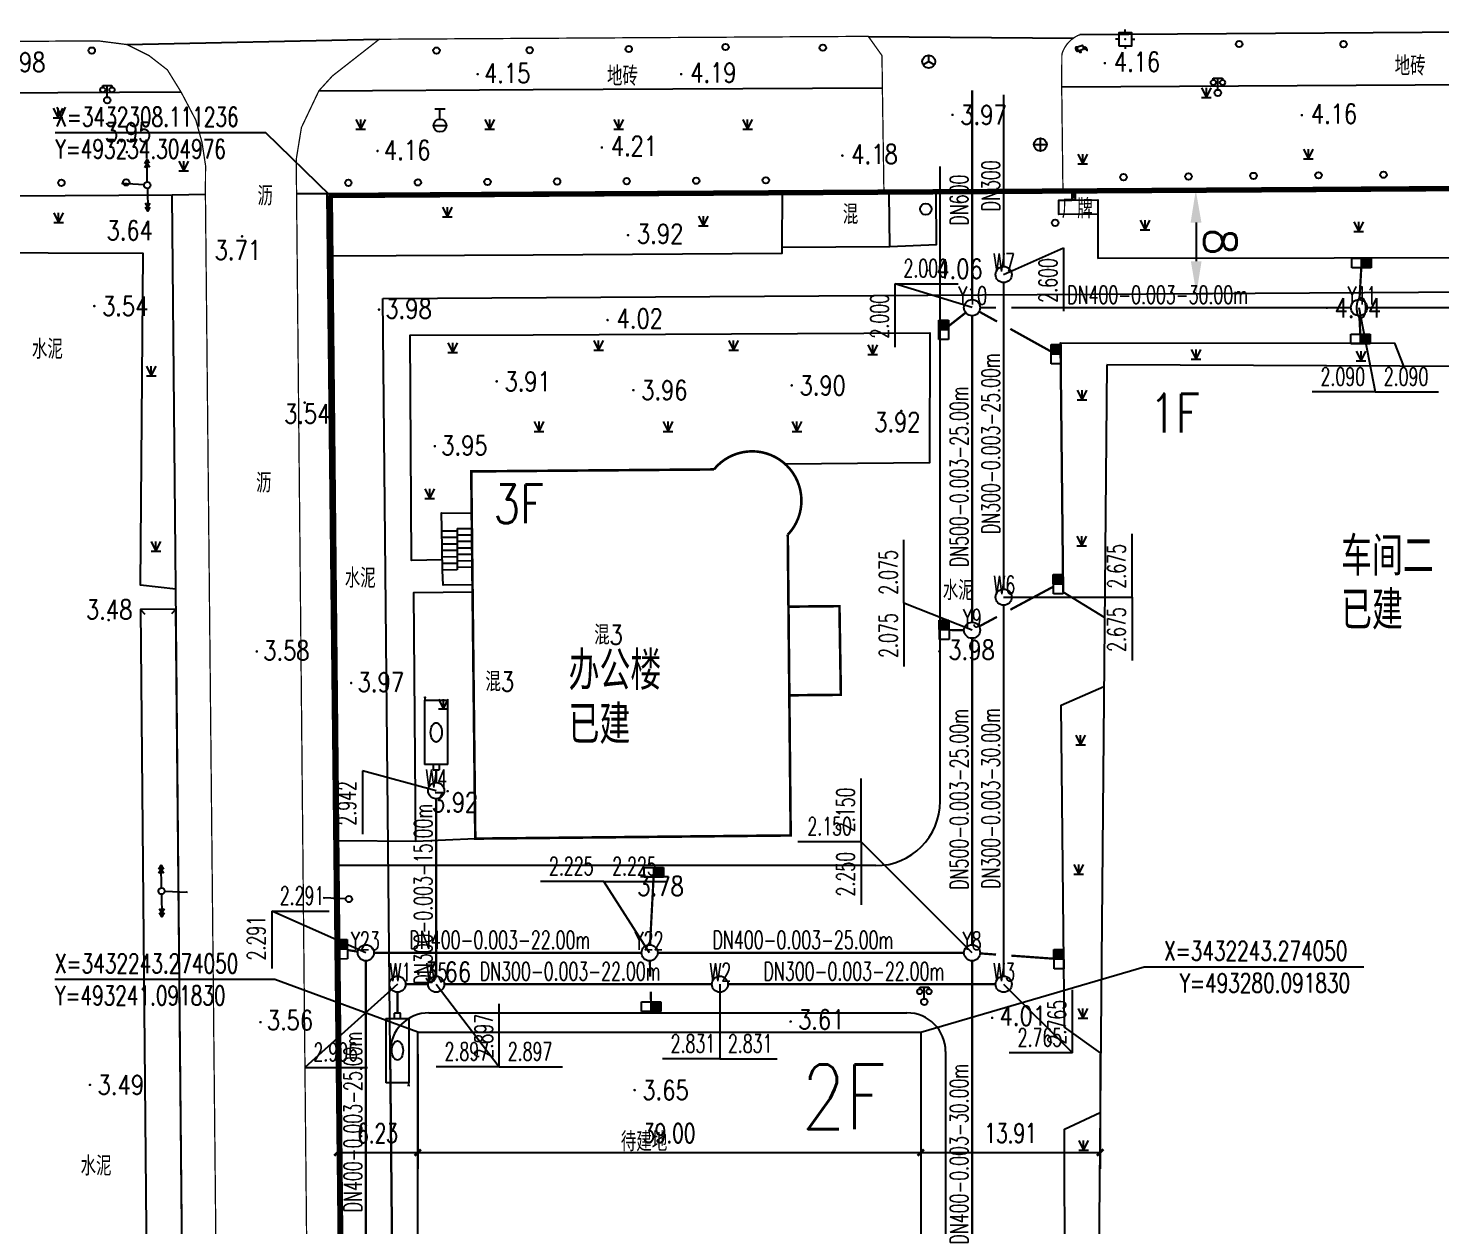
# Model space of a CAD drawing. Header units: millimetres. Extents: x 493081 to 494254, y 3431492 to 3432651.
# Drawn here: x 493210.9 to 493320.4, y 3431773.2 to 3431866 of the extents above; entities that cross this region are included whole.
import ezdxf
from ezdxf.enums import TextEntityAlignment as Align

# ---------------------------------------------------------------- set-up
doc = ezdxf.new("R2010")
doc.units = ezdxf.units.MM
doc.header["$LTSCALE"] = 300
doc.linetypes.add('ACAD_ISO04W100', pattern=[30, 24, -3, 0, -3])
doc.linetypes.add('DASH', pattern=[0.35, 0.25, -0.1])
for name, color, linetype in [('DIM_COOR', 3, 'Continuous'), ('DIM_污水', 3, 'Continuous'), ('DIM_雨水', 3, 'Continuous'), ('DLSS', 4, 'Continuous'), ('PIPE-污水', 2, 'DASH'), ('PIPE-雨水', 4, 'TG_Y'), ('PUB_DIM', 3, 'Continuous'), ('PUB_TEXT', 7, 'Continuous'), ('TWT_TEXT', 7, 'Continuous'), ('TWT_室外', 8, 'Continuous'), ('TWT_雨水口', 4, 'Continuous'), ('WELL_TEXT', 7, 'Continuous'), ('WELL_污水', 2, 'Continuous'), ('WELL_雨水', 4, 'Continuous'), ('地形', 8, 'Continuous'), ('建筑线', 4, 'Continuous'), ('道路', 42, 'Continuous')]:
    doc.layers.add(name, color=color, linetype=linetype)
doc.styles.add('_TCH_DIM', font='SIMPLEX', dxfattribs={"bigfont": 'GBCBIG'})
doc.styles.add('_TWT_DIM', font='SIMPLEX', dxfattribs={"width": 0.8, "height": 2.8, "bigfont": 'HZTXT'})
doc.styles.add('_TWT_PIPEDN', font='SIMPLEX', dxfattribs={"width": 0.8, "height": 2.8, "bigfont": 'HZTXT'})
doc.styles.add('_TWT_WELL', font='SIMPLEX', dxfattribs={"width": 0.8, "height": 2.8, "bigfont": 'HZTXT'})
doc.styles.add('DIM_FONT', font='SIMPLEX', dxfattribs={"width": 0.7, "bigfont": 'GBCBIG'})
doc.styles.add('HZ', font='rs.shx', dxfattribs={"width": 0.8, "bigfont": 'hztxt.shx'})
doc.styles.get("Standard").update_dxf_attribs({"font": 'txt', "bigfont": 'gbcbig.shx'})
doc.styles.add('TG_LINETYPE', font='SIMPLEX', dxfattribs={"width": 0.8, "height": 2.8, "bigfont": 'HZTXT'})
doc.linetypes.add('TG_Y', pattern='A,2,-0.3,["Y",TG_LINETYPE,S=0.1,R=0,X=-0.23,Y=-0.15],0', length=2.3)
doc.dimstyles.new('DIMN1', dxfattribs={"dimscale": 0.005, "dimtxt": 300, "dimasz": 100, "dimexe": 250, "dimexo": 300, "dimgap": 150, "dimtad": 1, "dimzin": 0, "dimdsep": 46, "dimtxsty": 'DIM_FONT', "dimblk": 'ARCHTICK', "dimcen": 0.09, "dimclrt": 7, "dimazin": 2, "dimtfac": 1, "dimtix": 1, "dimtmove": 2, "dimatfit": 3, "dimldrblk": 'ARCHTICK', "dimfxl": 0, "dimtolj": 1, "dimtzin": 0, "dimarcsym": 0})
doc.dimstyles.new('ISO-25', dxfattribs={"dimtxt": 2.5, "dimasz": 2.5, "dimexe": 1.25, "dimexo": 0.625, "dimtad": 1, "dimtxsty": 'Standard', "dimcen": 2.5, "dimadec": 0, "dimazin": 0, "dimtfac": 1, "dimtmove": 0, "dimatfit": 3, "dimfxl": 0, "dimarcsym": 0})

# ---------------------------------------------------------------- blocks, each defined once
blk = doc.blocks.new('gc170')
at = {"linetype": 'Continuous'}
blk.add_circle((0, 0), 0.5, dxfattribs=at)
blk = doc.blocks.new('GC200')
at = {"linetype": 'Continuous', "const_width": 0.2, "flags": 128}
blk.add_lwpolyline([(-0.1, 0, 1), (0.1, 0, 1)], format="xyb", close=True, dxfattribs=at)
blk = doc.blocks.new('gcbj0612')
for p, q in [((-0.75, 0.26), (0.16, 0.53)), ((-0.57, -0.34), (0.34, -0.07))]:
    blk.add_line(p, q)
at = {"flags": 128}
for points in [[(-0.73, 0.26), (-0.77, 0.25), (-0.79, 0.23), (-0.81, 0.19), (-0.83, 0.15), (-0.84, 0.1), (-0.84, 0.05), (-0.84, -0.01), (-0.83, -0.07), (-0.81, -0.12), (-0.79, -0.18), (-0.77, -0.23), (-0.74, -0.27), (-0.7, -0.3), (-0.67, -0.33), (-0.63, -0.34), (-0.6, -0.34), (-0.57, -0.34), (-0.54, -0.32), (-0.51, -0.29), (-0.49, -0.25), (-0.48, -0.2), (-0.47, -0.15), (-0.47, -0.1), (-0.48, -0.04), (-0.49, 0.02), (-0.51, 0.07), (-0.54, 0.13), (-0.56, 0.17), (-0.6, 0.21), (-0.63, 0.24), (-0.67, 0.26), (-0.7, 0.27)], [(-0.71, 0.18), (-0.72, 0.17), (-0.75, 0.12), (-0.75, 0.04), (-0.74, -0.06), (-0.7, -0.15), (-0.66, -0.22), (-0.62, -0.25), (-0.6, -0.26), (-0.59, -0.24), (-0.57, -0.2), (-0.56, -0.12), (-0.58, -0.02), (-0.61, 0.08), (-0.66, 0.14), (-0.7, 0.17)]]:
    blk.add_lwpolyline(points, close=True, dxfattribs=at)
blk.add_lwpolyline([(0.3, -0.08), (0.33, -0.07), (0.36, -0.05), (0.38, -0.02), (0.4, 0.02), (0.41, 0.07), (0.42, 0.12), (0.41, 0.18), (0.41, 0.23), (0.39, 0.29), (0.37, 0.35), (0.35, 0.4), (0.32, 0.44), (0.28, 0.48), (0.25, 0.51), (0.21, 0.52), (0.18, 0.53), (0.15, 0.52)], dxfattribs=at)
at = {"extrusion": (0, 0, -1), "flags": 128}
blk.add_lwpolyline([(-0.4, 0.25), (-0.51, 0.28), (-0.61, 0.29), (-0.69, 0.27), (-0.77, 0.2), (-0.81, 0.09), (-0.82, -0.01), (-0.8, -0.06), (-0.76, -0.08), (-0.7, -0.09), (-0.64, -0.09), (-0.59, -0.07), (-0.57, -0.04), (-0.59, -0.01), (-0.63, 0.02), (-0.69, 0.03), (-0.75, 0.03), (-0.79, 0.02), (-0.84, -0.01), (-0.89, -0.1), (-0.91, -0.19), (-0.9, -0.29), (-0.87, -0.38)], dxfattribs=at)
blk.add_lwpolyline([(-0.09, -0.2), (-0.22, -0.54), (0.05, -0.54)], close=True)
blk = doc.blocks.new('*U3')
at = {"linetype": 'Continuous'}
for points in [[(0, 0), (0.5, 0.5), (-0.5, 0.5)], [(0, 0), (-0.5, 0.5), (-0.5, -0.5)], [(0, 0), (-0.5, -0.5), (0.5, -0.5)], [(0, 0), (0.5, -0.5), (0.5, 0.5)]]:
    blk.add_solid(points, dxfattribs=at)
blk = doc.blocks.new('gc002')
blk.add_lwpolyline([(-0.5, -0.5), (0.5, -0.5), (0.5, 0.5), (-0.5, 0.5), (-0.5, -0.5)])
at = {"linetype": 'Continuous'}
blk.add_blockref('*U3', (0, 0), dxfattribs=at)
blk = doc.blocks.new('gc259')
at = {"linetype": 'Continuous', "flags": 128}
for points in [[(-1, 0), (-1.5, 0)], [(-1, -1), (1, -1), (1, 1), (-1, 1), (-1, -1)], [(0, 1), (0, 1.5)], [(1, 0), (1.5, 0)], [(0, -1), (0, -1.5)]]:
    blk.add_lwpolyline(points, dxfattribs=at)
at = {"linetype": 'Continuous'}
blk.add_point((0, 0), dxfattribs=at)
blk.add_point((0, 0), dxfattribs=at)
blk = doc.blocks.new('gc013c')
at = {"linetype": 'Continuous'}
blk.add_line((0.5, 0), (4, 0), dxfattribs=at)
at = {"linetype": 'Continuous', "const_width": 0.15, "flags": 128}
blk.add_lwpolyline([(3.775, 0, 1), (3.925, 0, 1)], format="xyb", close=True, dxfattribs=at)
blk = doc.blocks.new('gc013a')
at = {"linetype": 'Continuous'}
blk.add_line((0.5, 0), (4, 0), dxfattribs=at)
at = {"linetype": 'Continuous', "flags": 128}
for points in [[(2.77, 0.35), (3.38, 0), (2.77, -0.35)], [(3.39, 0.35), (4, 0), (3.39, -0.35)]]:
    blk.add_lwpolyline(points, dxfattribs=at)
blk = doc.blocks.new('gc133')
for p, q in [((-0.8, 2.6), (0.8, 2.6)), ((0, 1), (0, 2.6)), ((-1, 0), (1, 0))]:
    blk.add_line(p, q)
blk.add_circle((0, 0), 1)
blk = doc.blocks.new('gc048')
for q in [(-0.87, -0.5), (0, 1), (0.87, -0.5)]:
    blk.add_line((0, 0), q)
blk.add_circle((0, 0), 1)
blk = doc.blocks.new('gc043')
for p, q in [((-1, 0), (1, 0)), ((0, -1), (0, 1))]:
    blk.add_line(p, q)
blk.add_circle((0, 0), 1)
blk = doc.blocks.new('gc124')
for p, q in [((-0.75, 1.5), (0, 0)), ((-0.75, 0), (0.75, 0)), ((0, 0), (0, 1.5)), ((0, 0), (0.75, 1.5))]:
    blk.add_line(p, q)
blk = doc.blocks.new('gcx1')
blk.add_circle((0, 0), 0.5)
blk = doc.blocks.new('gc097')
for p, q in [((-0.7, 2), (-0.7, 2.3)), ((-0.7, 2.3), (0.7, 2.3)), ((0, 0.5), (0, 2.3)), ((0.7, 2.3), (0.7, 2))]:
    blk.add_line(p, q)
for centre, radius in [((-0.7, 1.6), 0.4), ((0, 0), 0.5), ((0.73, 1.6), 0.4)]:
    blk.add_circle(centre, radius)
blk = doc.blocks.new('*D38')
at = {"color": 0, "lineweight": -2, "transparency": 16777216}
for p, q in [((493301.76, 3431853.48), (493302.66, 3431853.48)), ((493301.43, 3431850.98), (493301.45, 3431847.98)), ((493301.81, 3431845.48), (493302.71, 3431845.48))]:
    blk.add_line(p, q, dxfattribs=at)
at = {"color": 0, "transparency": 16777216}
for points in [[(493301.85, 3431850.98), (493301.01, 3431850.97), (493301.41, 3431853.48)], [(493301.86, 3431847.98), (493301.03, 3431847.97), (493301.46, 3431845.48)]]:
    blk.add_solid(points, dxfattribs=at)
at = {"layer": 'Defpoints', "color": 0, "transparency": 16777216}
for p in [(493301.14, 3431853.47), (493301.19, 3431845.47), (493301.46, 3431845.48)]:
    blk.add_point(p, dxfattribs=at)
at = {"color": 0, "transparency": 16777216, "insert": (493303.31, 3431849.49), "char_height": 2.5, "attachment_point": 5, "rotation": 270.3466}
blk.add_mtext('8', dxfattribs=at)
blk = doc.blocks.new('_ArchTick')
at = {"color": 0, "linetype": 'ByBlock', "const_width": 0.4}
blk.add_lwpolyline([(-0.5, -0.5), (0.5, 0.5)], dxfattribs=at)
blk = doc.blocks.new('*D58')
at = {"layer": 'Defpoints', "color": 0, "transparency": 16777216}
for p in [(493234.86, 3431788.04), (493241.09, 3431788.04), (493241.09, 3431778.9)]:
    blk.add_point(p, dxfattribs=at)
at = {"layer": 'PUB_DIM', "color": 0, "lineweight": -2, "transparency": 16777216}
for p, q in [((493234.86, 3431786.54), (493234.86, 3431777.65)), ((493241.09, 3431786.54), (493241.09, 3431777.65)), ((493234.86, 3431778.9), (493241.09, 3431778.9))]:
    blk.add_line(p, q, dxfattribs=at)
at = {"layer": 'PUB_DIM', "color": 0, "lineweight": -2, "transparency": 16777216, "xscale": 0.5, "yscale": 0.5, "zscale": 0.5, "rotation": 180}
blk.add_blockref('_ArchTick', (493234.86, 3431778.9), dxfattribs=at)
at = {"layer": 'PUB_DIM', "color": 0, "lineweight": -2, "transparency": 16777216, "xscale": 0.5, "yscale": 0.5, "zscale": 0.5}
blk.add_blockref('_ArchTick', (493241.09, 3431778.9), dxfattribs=at)
at = {"layer": 'PUB_DIM', "color": 7, "transparency": 16777216, "insert": (493237.97, 3431780.4), "char_height": 1.5, "attachment_point": 5, "style": 'DIM_FONT'}
blk.add_mtext('\\A1;6.23', dxfattribs=at)
blk = doc.blocks.new('*D59')
at = {"layer": 'Defpoints', "color": 0, "transparency": 16777216}
for p in [(493241.09, 3431788.04), (493280.09, 3431788.04), (493280.09, 3431778.9)]:
    blk.add_point(p, dxfattribs=at)
at = {"layer": 'PUB_DIM', "color": 0, "lineweight": -2, "transparency": 16777216}
for p, q in [((493241.09, 3431786.54), (493241.09, 3431777.65)), ((493280.09, 3431786.54), (493280.09, 3431777.65)), ((493241.09, 3431778.9), (493280.09, 3431778.9))]:
    blk.add_line(p, q, dxfattribs=at)
at = {"layer": 'PUB_DIM', "color": 0, "lineweight": -2, "transparency": 16777216, "xscale": 0.5, "yscale": 0.5, "zscale": 0.5, "rotation": 180}
blk.add_blockref('_ArchTick', (493241.09, 3431778.9), dxfattribs=at)
at = {"layer": 'PUB_DIM', "color": 0, "lineweight": -2, "transparency": 16777216, "xscale": 0.5, "yscale": 0.5, "zscale": 0.5}
blk.add_blockref('_ArchTick', (493280.09, 3431778.9), dxfattribs=at)
at = {"layer": 'PUB_DIM', "color": 7, "transparency": 16777216, "insert": (493260.59, 3431780.4), "char_height": 1.5, "attachment_point": 5, "style": 'DIM_FONT'}
blk.add_mtext('\\A1;39.00', dxfattribs=at)
blk = doc.blocks.new('*D60')
at = {"layer": 'Defpoints', "color": 0, "transparency": 16777216}
for p in [(493280.09, 3431788.04), (493294, 3431788.04), (493294, 3431778.9)]:
    blk.add_point(p, dxfattribs=at)
at = {"layer": 'PUB_DIM', "color": 0, "lineweight": -2, "transparency": 16777216}
for p, q in [((493280.09, 3431786.54), (493280.09, 3431777.65)), ((493294, 3431786.54), (493294, 3431777.65)), ((493280.09, 3431778.9), (493294, 3431778.9))]:
    blk.add_line(p, q, dxfattribs=at)
at = {"layer": 'PUB_DIM', "color": 0, "lineweight": -2, "transparency": 16777216, "xscale": 0.5, "yscale": 0.5, "zscale": 0.5, "rotation": 180}
blk.add_blockref('_ArchTick', (493280.09, 3431778.9), dxfattribs=at)
at = {"layer": 'PUB_DIM', "color": 0, "lineweight": -2, "transparency": 16777216, "xscale": 0.5, "yscale": 0.5, "zscale": 0.5}
blk.add_blockref('_ArchTick', (493294, 3431778.9), dxfattribs=at)
at = {"layer": 'PUB_DIM', "color": 7, "transparency": 16777216, "insert": (493287.05, 3431780.4), "char_height": 1.5, "attachment_point": 5, "style": 'DIM_FONT'}
blk.add_mtext('\\A1;13.91', dxfattribs=at)
blk = doc.blocks.new('$TwtSys$00000187')
blk.add_circle((0, 0, 0), 0.5)
blk = doc.blocks.new('$TwtSys$00000424')
for p, q in [((-500, 250), (500, 250)), ((-500, -250), (-500, 250)), ((0, -250), (0, 250)), ((500, 250), (500, -250)), ((500, -250), (-500, -250))]:
    blk.add_line(p, q)
blk.add_solid([(0, 250), (500, 250), (0, -250), (500, -250)])
blk = doc.blocks.new('$TwtSys$00000353')
for p, q in [((-0.5, 0.5), (0.5, 0.5)), ((-0.5, -0.5), (-0.5, 0.5)), ((0.5, 0.5), (0.5, -0.5)), ((-0.5, 0.133), (-0.58, 0.133)), ((-0.58, 0.133), (-0.58, -0.133)), ((-0.5, -0.133), (-0.58, -0.133)), ((0.5, -0.5), (-0.5, -0.5))]:
    blk.add_line(p, q)
at = {"const_width": 0.02}
blk.add_lwpolyline([(-0.5, 0.5), (0.5, 0.5), (0.5, -0.5), (-0.5, -0.5)], close=True, dxfattribs=at)
blk.add_lwpolyline([(-0.5, 0.133), (-0.58, 0.133), (-0.58, -0.133), (-0.5, -0.133)], dxfattribs=at)
blk.add_ellipse((0, 0), major_axis=(0, 0.25), ratio=0.6, start_param=4.712389, end_param=10.995574)

msp = doc.modelspace()

# ---------------------------------------------------------------- linework, layer by layer
at = {"color": 1, "lineweight": 100}
for p, q in [((493234.305, 3431853.07), (493380.303, 3431853.953)), ((493236.135, 3431664.793), (493234.305, 3431853.07))]:
    msp.add_line(p, q, dxfattribs=at)
at = {"color": 1, "linetype": 'ACAD_ISO04W100'}
for p, q in [((493238.383, 3431845.094), (493365.381, 3431845.862)), ((493240.087, 3431669.793), (493238.383, 3431845.094))]:
    msp.add_line(p, q, dxfattribs=at)
at = {"layer": 'DIM_COOR', "color": 3}
for p, q in [((493229.315, 3431857.926), (493212.98, 3431857.926)), ((493234.305, 3431853.07), (493229.315, 3431857.926)), ((493280.092, 3431788.232), (493297.397, 3431793.291)), ((493297.397, 3431793.291), (493314.447, 3431793.291)), ((493230.005, 3431792.316), (493212.955, 3431792.316)), ((493241.092, 3431788.232), (493230.005, 3431792.316))]:
    msp.add_line(p, q, dxfattribs=at)
at = {"layer": 'DIM_污水'}
for p, q in [((493286.515, 3431846.949), (493291.154, 3431849.009)), ((493291.154, 3431849.009), (493291.154, 3431844.108, 0.015)), ((493296.467, 3431821.949), (493296.467, 3431826.85)), ((493286.515, 3431821.949), (493296.467, 3431821.949)), ((493296.467, 3431821.949), (493296.467, 3431817.048)), ((493242.515, 3431806.949), (493236.794, 3431808.482)), ((493236.794, 3431808.482), (493236.794, 3431803.581)), ((493239.515, 3431791.949), (493232.341, 3431785.494)), ((493242.515, 3431791.949), (493247.407, 3431785.535)), ((493264.515, 3431791.949), (493264.515, 3431786.154)), ((493286.515, 3431791.949), (493291.842, 3431786.622)), ((493291.842, 3431786.622), (493291.842, 3431791.523)), ((493247.407, 3431785.535), (493247.407, 3431790.435)), ((493291.842, 3431786.622), (493286.942, 3431786.622)), ((493232.341, 3431785.494), (493237.191, 3431785.494)), ((493247.407, 3431785.535), (493242.506, 3431785.535)), ((493247.407, 3431785.535), (493252.307, 3431785.535)), ((493264.515, 3431786.154), (493260.075, 3431786.154)), ((493264.515, 3431786.154), (493268.955, 3431786.154))]:
    msp.add_line(p, q, dxfattribs=at)
at = {"layer": 'DIM_雨水'}
for p, q in [((493284.064, 3431844.382), (493278.089, 3431846.234)), ((493278.089, 3431846.234), (493278.089, 3431841.333, 0.015)), ((493278.089, 3431846.234), (493282.99, 3431846.234, 0.015)), ((493314.064, 3431844.382), (493315.327, 3431837.846)), ((493315.327, 3431837.846), (493310.426, 3431837.846, -0.015)), ((493315.327, 3431837.846), (493320.227, 3431837.846, 0.015)), ((493278.774, 3431821.478), (493278.774, 3431826.379, -0.015)), ((493284.064, 3431819.382), (493278.774, 3431821.478)), ((493278.774, 3431821.478), (493278.774, 3431816.577, 0.015)), ((493275.454, 3431802.991), (493275.454, 3431807.892)), ((493275.454, 3431802.991), (493270.553, 3431802.991)), ((493284.064, 3431794.382), (493275.454, 3431802.991)), ((493275.454, 3431802.991), (493275.454, 3431798.09)), ((493255.505, 3431799.899), (493250.604, 3431799.899)), ((493259.064, 3431794.382), (493255.505, 3431799.899)), ((493255.505, 3431799.899), (493260.406, 3431799.899)), ((493237.064, 3431794.382), (493229.769, 3431797.613)), ((493229.769, 3431797.613), (493234.209, 3431797.613)), ((493229.769, 3431797.613), (493229.769, 3431793.173))]:
    msp.add_line(p, q, dxfattribs=at)
at = {"layer": 'PIPE-污水', "linetype": 'DASH', "const_width": 0.175}
for points in [[(493286.515, 3431847.574), (493286.515, 3431860.877)], [(493286.515, 3431822.574), (493286.515, 3431846.324)], [(493286.515, 3431792.574), (493286.515, 3431821.324)], [(493242.515, 3431807.574), (493242.515, 3431808.577)], [(493242.515, 3431792.574), (493242.515, 3431806.324)], [(493240.14, 3431791.949), (493241.89, 3431791.949)], [(493243.14, 3431791.949), (493263.89, 3431791.949)], [(493265.14, 3431791.949), (493285.89, 3431791.949)], [(493239.515, 3431791.324), (493239.515, 3431789.711)]]:
    msp.add_lwpolyline(points, dxfattribs=at)
at = {"layer": 'PIPE-雨水', "linetype": 'TG_Y', "const_width": 0.175}
for points in [[(493284.064, 3431845.007), (493284.064, 3431861.234)], [(493314.242, 3431847.465), (493314.1, 3431845.006)], [(493284.689, 3431844.382), (493285.928, 3431844.382)], [(493287.103, 3431844.382), (493313.439, 3431844.382)], [(493314.689, 3431844.382), (493343.439, 3431844.382)], [(493282.244, 3431842.95), (493283.573, 3431843.995)], [(493284.064, 3431820.007), (493284.064, 3431843.757)], [(493286.001, 3431843.307), (493284.61, 3431844.079)], [(493314.167, 3431842.323), (493314.095, 3431843.758)], [(493290.188, 3431840.984), (493287.029, 3431842.737)], [(493290.369, 3431822.761), (493287.033, 3431820.973)], [(493285.997, 3431820.418), (493284.615, 3431819.677)], [(493282.276, 3431819.4), (493283.439, 3431819.388)], [(493284.064, 3431795.007), (493284.064, 3431818.757)], [(493259.372, 3431800.249), (493259.096, 3431795.006)], [(493235.623, 3431794.6), (493236.446, 3431794.475)], [(493258.439, 3431794.382), (493237.689, 3431794.382)], [(493283.439, 3431794.382), (493259.689, 3431794.382)], [(493285.929, 3431794.247), (493284.687, 3431794.337)], [(493290.42, 3431793.924), (493287.101, 3431794.163)], [(493237.064, 3431793.757), (493237.064, 3431770.007)], [(493259.117, 3431792.536), (493259.082, 3431793.757)], [(493284.064, 3431765.007), (493284.064, 3431793.757)], [(493259.174, 3431790.572), (493259.151, 3431791.362)]]:
    msp.add_lwpolyline(points, dxfattribs=at)
at = {"layer": '地形', "color": 8}
for p, q in [((493222.747, 3431861.074), (493130.98, 3431860.598, 4.16)), ((493233.424, 3431861.194), (493250.028, 3431861.283)), ((493250.028, 3431861.283), (493277.111, 3431861.427)), ((493224.624, 3431853.157), (493222.035, 3431853.102)), ((493291.821, 3431853.55), (493292.07, 3431853.537)), ((493291.808, 3431852.724), (493292.058, 3431852.73)), ((493242.993, 3431824.043), (493242.95, 3431827.276)), ((493244.137, 3431827.064), (493242.953, 3431827.065)), ((493244.136, 3431827.272), (493244.154, 3431824.064)), ((493244.136, 3431827.272), (493245.284, 3431827.269)), ((493245.284, 3431827.269), (493245.319, 3431824.085)), ((493244.14, 3431826.564), (493242.96, 3431826.562)), ((493244.143, 3431826.064), (493242.966, 3431826.058)), ((493244.139, 3431826.773), (493245.289, 3431826.773)), ((493244.142, 3431826.273), (493245.295, 3431826.277)), ((493244.144, 3431825.773), (493245.3, 3431825.781)), ((493244.146, 3431825.564), (493242.973, 3431825.554)), ((493244.148, 3431825.064), (493242.98, 3431825.05)), ((493244.147, 3431825.273), (493245.306, 3431825.285)), ((493244.15, 3431824.773), (493245.311, 3431824.788)), ((493244.151, 3431824.564), (493242.987, 3431824.547)), ((493244.154, 3431824.064), (493242.993, 3431824.043)), ((493244.153, 3431824.273), (493245.317, 3431824.292)), ((493219.58, 3431820.978), (493219.937, 3431820.628)), ((493222.337, 3431821.004), (493221.987, 3431820.647))]:
    msp.add_line(p, q, dxfattribs=at)
at = {"layer": '地形', "color": 8, "flags": 128}
for points in [[(493433.786, 3431794.967), (493433.305, 3431839.031), (493432.87, 3431843.262), (493431.699, 3431846.739), (493430.434, 3431848.992), (493428.591, 3431851.636), (493426.289, 3431853.933), (493421.055, 3431858.992), (493415.893, 3431862.682), (493411.545, 3431864.794), (493408.115, 3431865.518), (493401.97, 3431866.329), (493394.826, 3431866.211), (493292.409, 3431865.532)], [(493218.537, 3431864.772), (493238.104, 3431865.183)], [(493276.018, 3431865.409), (493291.935, 3431865.28)], [(493291.015, 3431861.506), (493391.432, 3431862.071)], [(493222.583, 3431794.963), (493222.035, 3431853.102), (493147.46, 3431852.638), (493145.84, 3431851.778)], [(493234.042, 3431853.214), (493231.691, 3431853.198)], [(493250.028, 3431853.307), (493234.042, 3431853.214), (493234.676, 3431794.963)], [(493269.29, 3431853.418), (493250.028, 3431853.307)], [(493277.678, 3431849.131), (493281.306, 3431849.281), (493281.293, 3431853.217), (493277.632, 3431853.203)], [(493291.821, 3431853.55), (493291.798, 3431853.136), (493291.808, 3431852.724)], [(493292.07, 3431853.537), (493292.049, 3431853.132), (493292.058, 3431852.73)], [(493222.323, 3431822.571), (493219.6, 3431822.888), (493219.79, 3431848.588), (493146.11, 3431848.838), (493145.841, 3431851.528)], [(493293.81, 3431851.625), (493293.815, 3431848.192)], [(493269.323, 3431849.068), (493269.318, 3431848.571), (493250.028, 3431848.458)], [(493250.028, 3431848.458), (493234.095, 3431848.366)], [(493367.146, 3431848.303), (493293.815, 3431848.192)], [(493242.983, 3431824.828), (493240.607, 3431824.797), (493240.489, 3431842.238), (493250.028, 3431842.284)], [(493250.028, 3431842.284), (493280.78, 3431842.43), (493280.765, 3431832.347), (493269.591, 3431832.246)], [(493294.337, 3431820.375), (493291.124, 3431822.329), (493290.931, 3431841.669), (493316.805, 3431841.619), (493317.517, 3431839.841)], [(493242.95, 3431827.276), (493242.93, 3431828.492), (493245.271, 3431828.459)], [(493245.332, 3431822.899), (493243.054, 3431822.872), (493242.993, 3431824.043)], [(493234.979, 3431803.096), (493240.946, 3431803.043), (493240.784, 3431822.304), (493245.338, 3431822.354)], [(493294.043, 3431786.598), (493291.22, 3431788.611), (493290.983, 3431813.585), (493294.29, 3431815.027)], [(493240.946, 3431803.043), (493245.548, 3431803.232)], [(493221.361, 3431635.606), (493223.69, 3431637.088), (493224.11, 3431637.078), (493222.583, 3431794.963)], [(493234.676, 3431794.963), (493235.038, 3431761.701), (493235.425, 3431761.693)], [(493293.882, 3431768.039), (493291.27, 3431768.722), (493291.243, 3431780.722), (493294.003, 3431782)]]:
    msp.add_lwpolyline(points, dxfattribs=at)
at = {"layer": '地形', "color": 8, "const_width": 0.1, "flags": 128}
for points in [[(493238.104, 3431865.183), (493234.467, 3431862.337), (493233.424, 3431861.194), (493232.067, 3431858.339), (493231.665, 3431855.871), (493232.25, 3431794.963)], [(493250.028, 3431865.254), (493238.104, 3431865.183)], [(493277.23, 3431853.43), (493277.111, 3431861.427), (493277.082, 3431863.916), (493276.018, 3431865.409), (493250.028, 3431865.254)], [(493216.299, 3431865.059), (493131.08, 3431864.49)], [(493225.204, 3431794.963), (493224.624, 3431853.157), (493224.634, 3431855.402), (493224.357, 3431857.2), (493223.882, 3431858.914), (493222.747, 3431861.074), (493221.674, 3431862.812), (493220.262, 3431863.91), (493218.537, 3431864.772), (493216.299, 3431865.059)], [(493291.821, 3431853.55), (493291.11, 3431853.549), (493291.015, 3431861.506), (493291.027, 3431864.01)], [(493224.11, 3431637.078), (493226.7, 3431636.958), (493225.949, 3431720.177), (493225.204, 3431794.963)], [(493232.25, 3431794.963), (493232.561, 3431762.659), (493235.038, 3431761.701)]]:
    msp.add_lwpolyline(points, dxfattribs=at)
msp.add_lwpolyline([(493291.027, 3431864.01, -0.0571576), (493291.227, 3431864.497, -0.0571576), (493291.533, 3431864.926, -0.0582008), (493291.935, 3431865.28, -0.0582008), (493292.409, 3431865.532)], format="xyb", dxfattribs=at)
at = {"layer": '地形', "color": 8, "flags": 128}
msp.add_lwpolyline([(493381.761, 3431835.13), (493380.525, 3431851.477), (493380.525, 3431851.477, 0.5154295), (493377.671, 3431854.121), (493291.821, 3431853.55)], format="xyb", dxfattribs=at)
for points in [[(493277.632, 3431853.203), (493277.618, 3431853.415), (493277.23, 3431853.43), (493269.337, 3431853.367), (493269.323, 3431849.068), (493277.678, 3431849.131)], [(493291.808, 3431852.724), (493293.806, 3431852.732), (493293.81, 3431851.625), (493290.79, 3431851.613), (493290.799, 3431852.714)], [(493222.337, 3431821.004), (493219.58, 3431820.978), (493221.28, 3431637.658), (493224.104, 3431637.686)]]:
    msp.add_lwpolyline(points, close=True, dxfattribs=at)
at = {"layer": '地形', "color": 8}
msp.add_circle((493280.473, 3431852.02), 0.443, dxfattribs=at)
at = {"layer": '建筑线'}
for p, q in [((493294.507, 3431839.949), (493293.882, 3431768.039)), ((493366.867, 3431839.607), (493294.507, 3431839.949)), ((493241.092, 3431710.232), (493241.092, 3431788.232)), ((493241.092, 3431788.232), (493280.092, 3431788.232)), ((493280.092, 3431788.232), (493280.092, 3431710.232))]:
    msp.add_line(p, q, dxfattribs=at)
at = {"layer": '建筑线', "const_width": 0.2}
msp.add_lwpolyline([(493250.027, 3431803.277), (493270.002, 3431803.479), (493269.776, 3431826.784), (493269.776, 3431826.784, 1.0391928), (493264.051, 3431831.845), (493245.235, 3431831.691), (493245.548, 3431803.232)], format="xyb", close=True, dxfattribs=at)
msp.add_lwpolyline([(493269.83, 3431821.21), (493273.782, 3431821.249), (493273.892, 3431814.379), (493269.897, 3431814.34)], dxfattribs=at)
at = {"layer": '道路'}
for p, q in [((493281.592, 3431806.138), (493281.592, 3431855.328)), ((493290.931, 3431841.669), (493291.124, 3431822.329)), ((493276.592, 3431801.138), (493234.81, 3431801.138)), ((493234.865, 3431795.414), (493236.052, 3431673.403)), ((493241.95, 3431789.732), (493279.017, 3431789.732)), ((493238.95, 3431786.703), (493239.862, 3431692.955)), ((493282.017, 3431786.732), (493282.017, 3431693.043))]:
    msp.add_line(p, q, dxfattribs=at)
for centre, radius, start, end in [((493276.592, 3431806.138), 5, 270, 0), ((493241.95, 3431786.732), 3, 90, 180.55699), ((493279.017, 3431786.732), 3, 0, 90)]:
    msp.add_arc(centre, radius, start, end, dxfattribs=at)

# ---------------------------------------------------------------- block references
at = {"layer": 'TWT_室外', "xscale": 4.98, "yscale": 1.74}
for p, rotation in [((493242.515, 3431811.464), 90), ((493239.515, 3431786.809), 270)]:
    msp.add_blockref('$TwtSys$00000353', p, dxfattribs=dict(at, rotation=rotation))
at = {"layer": 'TWT_雨水口', "xscale": 0.0015, "yscale": 0.0015, "zscale": 0.0015}
for p in [(493314.264, 3431847.84), (493314.185, 3431841.948), (493259.391, 3431800.624), (493259.185, 3431790.197)]:
    msp.add_blockref('$TwtSys$00000424', p, dxfattribs=at)
for p, rotation in [((493281.871, 3431842.656), 90.35130184110795), ((493290.565, 3431840.775), 90.35130184110795), ((493290.743, 3431822.961), 90.35130184110795), ((493281.901, 3431819.404), 90.35130184110795), ((493235.248, 3431794.656), 90.55698635116293), ((493290.795, 3431793.897), 90.35130184110795)]:
    msp.add_blockref('$TwtSys$00000424', p, dxfattribs=dict(at, rotation=rotation))
at = {"layer": 'WELL_污水', "xscale": 1.25, "yscale": 1.25, "zscale": 1.25, "rotation": 90}
for p in [(493286.515, 3431846.949), (493286.515, 3431821.949), (493242.515, 3431806.949), (493242.515, 3431791.949), (493286.515, 3431791.949)]:
    msp.add_blockref('$TwtSys$00000187', p, dxfattribs=at)
at = {"layer": 'WELL_污水', "xscale": 1.25, "yscale": 1.25, "zscale": 1.25}
for p in [(493239.515, 3431791.949), (493264.515, 3431791.949)]:
    msp.add_blockref('$TwtSys$00000187', p, dxfattribs=at)
at = {"layer": 'WELL_雨水', "xscale": 1.25, "yscale": 1.25, "zscale": 1.25}
for p in [(493284.064, 3431844.382), (493314.064, 3431844.382)]:
    msp.add_blockref('$TwtSys$00000187', p, dxfattribs=at)
for p, rotation in [((493284.064, 3431819.382), 90), ((493237.064, 3431794.382), 270), ((493259.064, 3431794.382), 180), ((493284.064, 3431794.382), 180)]:
    msp.add_blockref('$TwtSys$00000187', p, dxfattribs=dict(at, rotation=rotation))
at = {"layer": '地形', "color": 8, "xscale": 0.5, "yscale": 0.5}
for name, p in [('gc259', (493295.944, 3431865.179, 4.203)), ('gcbj0612', (493292.507, 3431864.443)), ('gc124', (493302.233, 3431860.67)), ('gc124', (493213.201, 3431859.081)), ('gc124', (493310.147, 3431855.923)), ('gc124', (493222.942, 3431854.98)), ('gc124', (493213.24, 3431850.978)), ('gc124', (493220.428, 3431839.105)), ('gc124', (493220.792, 3431825.509))]:
    msp.add_blockref(name, p, dxfattribs=at)
at = {"layer": '地形', "color": 8}
for name, p, xscale, yscale, zscale, rotation in [('gcx1', (493215.812, 3431864.306), 0.4999976144456337, 0.4999976144172251, 0.4999976145271847, 359.9993892287638), ('gcx1', (493242.544, 3431864.303), 0.4999977195109552, 0.4999977196566761, 0.4999977196022742, 359.9993839461436), ('gcx1', (493249.766, 3431864.33), 0.4999977476253958, 0.4999977475963533, 0.4999977476990337, 359.9993824520676), ('gcx1', (493257.446, 3431864.428), 0.4999977766129667, 0.4999977764673531, 0.499997776723012, 359.9993807979096), ('gcx1', (493264.953, 3431864.582), 0.4999978042035542, 0.4999978044070303, 0.4999978043061373, 359.99937914375), ('gcx1', (493272.495, 3431864.531), 0.4999978343552994, 0.4999978342093527, 0.4999978344353633, 359.9993772761496), ('gcx1', (493304.771, 3431864.814), 0.4999979556026776, 0.4999979557469487, 0.4999979556887778, 359.9993686851681), ('gcx1', (493312.869, 3431864.804), 0.4999979865693948, 0.4999979864805937, 0.4999979866513311, 359.9993661772371), ('gc048', (493280.706, 3431863.45), 0.4999978812127811, 0.4999978812411427, 0.4999978812982254, 359.999373967821), ('GC200', (493294.36, 3431863.331, 4.157), 0.4999979349970119, 0.4999979347921908, 0.4999979350889569, 359.9993702859743), ('GC200', (493245.733, 3431862.478, 4.153), 0.4999977534462371, 0.49999775364995, 0.499997753529377, 359.9993816516584), ('GC200', (493261.512, 3431862.479, 4.192), 0.4999978162526409, 0.4999978160485625, 0.4999978163683107, 359.9993780765433), ('gc097', (493303.121, 3431861.026), 0.4999980001318365, 0.499997999984771, 0.4999980002475015, 359.9993655902825), ('gc097', (493217.015, 3431860.456), 0.499997661535955, 0.4999976614490151, 0.4999976616155226, 359.9993857603496), ('gc133', (493242.808, 3431858.5), 0.4999977901755533, 0.4999977904371917, 0.4999977903141292, 359.9993786634828), ('gc124', (493236.665, 3431858.203), 0.4999977672416189, 0.4999977671541274, 0.9999955346785395, 359.9993798907594), ('gc124', (493246.666, 3431858.204), 0.4999978083364345, 0.4999978081323206, 0.9999956168242944, 359.9993777030058), ('gc124', (493256.666, 3431858.204), 0.499997849431266, 0.4999978495761752, 0.9999956989980506, 359.9993753551694), ('gc124', (493266.666, 3431858.204), 0.4999978904678959, 0.4999978905543685, 0.9999957811019587, 359.9993729539722), ('GC200', (493309.632, 3431859.299, 4.161), 0.4999980498415253, 0.4999980498105288, 0.4999980499345695, 359.9993620151544), ('gc043', (493289.358, 3431857.015), 0.4999980004810773, 0.4999980004504323, 0.4999980005471708, 359.999365643644), ('GC200', (493218.53, 3431856.438, 3.95), 0.4999977130500854, 0.499997713137418, 0.4999977131252686, 359.9993820251361), ('GC200', (493237.969, 3431856.527, 4.16), 0.4999977926203256, 0.4999977927654982, 0.4999977927055233, 359.999378129875), ('GC200', (493255.358, 3431856.795, 4.21), 0.4999978615385459, 0.4999978616833687, 0.4999978616594702, 359.9993744480461), ('gc013a', (493220.116, 3431853.872), 0.4999977504662294, 0.4999977508559823, 0.4999977507433693, 90.61284873738951), ('GC200', (493274.009, 3431856.167, 4.175), 0.4999979471625154, 0.4999979473650455, 0.4999979472353651, 359.9993692187682), ('gc124', (493292.643, 3431855.522), 0.4999980013541974, 0.4999980013817549, 0.9999960029425624, 359.999365590284), ('gc170', (493213.457, 3431854.055), 0.4999977191575338, 0.4999977191910148, 0.4999977192436505, 0.4140971850123463), ('gc170', (493218.484, 3431854.092), 0.4999977398183415, 0.4999977396801114, 0.4999977399463935, 0.4140962073760264), ('gc170', (493235.706, 3431854.06), 0.4999978128746652, 0.4999978127889335, 0.499997812958605, 0.3374790724222761), ('gc170', (493241.101, 3431854.092), 0.4999978352820913, 0.4999978351406753, 0.499997835386833, 0.3374778833337505), ('gc170', (493246.496, 3431854.124), 0.4999978577477244, 0.4999978579580784, 0.4999978578239654, 0.337476694206044), ('gc170', (493251.89, 3431854.156), 0.499997880155151, 0.4999978803098202, 0.4999978802627155, 0.3374755051177316), ('gc170', (493257.285, 3431854.188), 0.499997902615299, 0.499997902661562, 0.4999979026956274, 0.3374742092699364), ('gc170', (493262.679, 3431854.22), 0.4999979250172407, 0.4999979250133038, 0.4999979251151365, 0.3374729134615447), ('gc170', (493268.074, 3431854.251), 0.4999979474191824, 0.4999979473650455, 0.4999979475136402, 0.3374716176532691), ('gc170', (493295.802, 3431854.497), 0.4999980608099962, 0.4999980609863997, 0.4999980608896959, 0.5356637311759551), ('gc170', (493300.843, 3431854.544), 0.4999980811806544, 0.499998081009835, 0.4999980812959757, 0.5356622685400658), ('gc170', (493305.884, 3431854.591), 0.499998101551313, 0.4999981014989316, 0.4999981016388624, 0.5356608059042958), ('gc170', (493310.925, 3431854.639), 0.4999981218012083, 0.4999981219880283, 0.4999981219162856, 0.5356592900346401), ('gc170', (493315.967, 3431854.686), 0.4999981420511039, 0.4999981420114636, 0.4999981421277154, 0.5356577741651073), ('gc013c', (493220.116, 3431853.872), 0.4999977506468532, 0.4999977508559823, 0.4999977507433692, 176.2631652885916), ('gc170', (493220.116, 3431853.872), 0.499997750652481, 0.4999977508559823, 0.4999977507433694, 359.999379410489), ('gc170', (493220.116, 3431853.872), 0.4999942522531704, 0.4999942523427308, 0.9999885044829405, 359.9989431227983), ('gc013a', (493220.116, 3431853.872), 0.4999977506233593, 0.4999977508559823, 0.4999977507433693, 271.16185223096), ('gc124', (493243.385, 3431851.429), 0.4999978781279229, 0.4999978779815137, 0.9999957563955986, 359.9993724203458), ('gc124', (493263.232, 3431850.723), 0.4999979732397581, 0.4999979734420776, 0.9999959466105326, 359.9993670309972), ('gc170', (493290.508, 3431850.959), 0.4999980883169918, 0.4999980884604156, 0.4999980883858367, 359.9993599341224), ('gc124', (493297.48, 3431850.418), 0.4999982316251647, 0.4999982314184308, 0.9999964633953558, 359.9993506494846), ('gc124', (493314.045, 3431850.294), 0.4999982316251647, 0.4999982314184308, 0.9999964633953558, 359.9993506494846), ('GC200', (493227.467, 3431849.907, 3.712), 0.4999978279527104, 0.499997828155756, 0.4999978280338108, 359.9993746080874), ('GC200', (493257.39, 3431850, 3.92), 0.4999979572907819, 0.4999979571439326, 0.4999979573727043, 359.9993678313932), ('GC200', (493280.595, 3431847.272, 4.056), 0.499998097106411, 0.4999980973079801, 0.4999980972019615, 359.999359293801), ('GC200', (493238.082, 3431844.234, 3.976), 0.4999979462895854, 0.499997946433723, 0.4999979463590061, 359.9993672977685), ('GC200', (493255.804, 3431843.419, 4.02), 0.4999980381999621, 0.4999980381689966, 0.4999980382756247, 359.999362335306), ('gc124', (493243.795, 3431840.898), 0.4999980234151747, 0.4999980232678354, 0.9999960470729041, 359.9993627621757), ('gc124', (493255.109, 3431841.077), 0.49999807289192, 0.4999980730935931, 0.9999961460265345, 359.9993603609911), ('gc124', (493265.571, 3431841.095), 0.4999981213791568, 0.499998121522367, 0.9999962429020445, 359.9993577463615), ('gc124', (493276.366, 3431840.761), 0.4999981746394648, 0.4999981746077538, 0.9999963495175211, 359.9993547048502), ('gc124', (493301.439, 3431840.385), 0.4999982316251647, 0.4999982314184308, 0.9999964633953558, 359.9993506494846), ('gc124', (493314.232, 3431840.272), 0.4999982316251647, 0.4999982314184308, 0.9999964633953558, 359.9993506494846), ('gc124', (493292.597, 3431837.243), 0.4999982316251647, 0.4999982314184308, 0.9999964633953558, 359.9993506494846), ('GC200', (493232.322, 3431837.027, 3.537), 0.4999980138691701, 0.4999980139546096, 0.4999980139407563, 359.9993622285529), ('gc124', (493250.49, 3431834.797), 0.4999981326716311, 0.4999981326982379, 0.9999962655598584, 359.9993558253781), ('gc124', (493260.49, 3431834.797), 0.4999981820319794, 0.4999981820583344, 0.9999963642514841, 359.9993532641114), ('gc124', (493270.49, 3431834.797), 0.4999982316251647, 0.4999982314184308, 0.9999964633953558, 359.9993506494846), ('GC200', (493278.583, 3431836.377, 3.923), 0.4999982477487606, 0.4999982477165759, 0.4999982478550207, 359.9993499024509), ('GC200', (493242.409, 3431833.642, 3.945), 0.4999981090392215, 0.4999981089495122, 0.4999981091332465, 359.9993568392077), ('gc124', (493242.023, 3431829.598), 0.4999981641040199, 0.4999981638975441, 0.9999963284484384, 359.9993532640883), ('gc124', (493292.574, 3431825.918), 0.4999982316251647, 0.4999982314184308, 0.9999964633953558, 359.9993506494846), ('GC200', (493228.606, 3431817.74, 3.58), 0.4999982644547674, 0.4999982644803822, 0.4999982645746543, 359.9993457936727), ('GC200', (493281.534, 3431817.747, 3.98), 0.4999985507796106, 0.4999985508620739, 0.4999985508679038, 359.9993322937125), ('GC200', (493235.925, 3431815.293, 3.97), 0.4999983422206131, 0.4999983422458172, 0.4999983423196663, 359.9993416849752), ('gc124', (493243.079, 3431813.288), 0.4999984145149089, 0.4999984144233167, 0.9999968292176885, 359.9993378964378), ('gc124', (493292.475, 3431810.499), 0.4999982316251647, 0.4999982314184308, 0.9999964633953558, 359.9993506494846), ('GC200', (493243.402, 3431806.908, 3.918), 0.4999985188818666, 0.4999985187314451, 0.4999985189743953, 359.9993317600598), ('gc013a', (493221.226, 3431799.171), 0.4999985071489936, 0.4999985075555742, 0.4999985075444588, 91.16180299839132), ('GC200', (493259.431, 3431800.594, 3.78), 0.4999987291872348, 0.4999987292103469, 0.4999987292556384, 359.9993211415041), ('gc124', (493292.341, 3431800.488), 0.4999982316251647, 0.4999982314184308, 0.9999964633953558, 359.9993506494846), ('gc170', (493221.226, 3431799.171), 0.4999985074733282, 0.4999985075555742, 0.4999985075444587, 359.9993301592141), ('gc170', (493221.226, 3431799.171), 0.4999985074733282, 0.4999985075555742, 0.4999985075444587, 359.9993301592141), ('gc013a', (493221.226, 3431799.171), 0.4999985076534798, 0.4999985075555742, 0.4999985075444587, 270.6556547359816), ('gc013c', (493221.226, 3431799.171), 0.4999985074126342, 0.4999985075555742, 0.4999985075444586, 357.5554781896426), ('gc013c', (493235.753, 3431798.551), 0.4999986109538682, 0.49999861093238, 0.4999986110949792, 177.5554736222566), ('gc170', (493235.753, 3431798.551), 0.4999986110252213, 0.49999861093238, 0.4999986110949791, 359.9993256236677), ('GC200', (493241.13, 3431792.755, 3.659), 0.4999987445543393, 0.4999987445771694, 0.4999987446510213, 359.9993184201147), ('gc097', (493280.358, 3431790.575), 0.4999990680157263, 0.4999990682117641, 0.4999990681190216, 359.9993049202346), ('gc124', (493292.659, 3431789.327), 0.4999982316251647, 0.4999982314184308, 0.9999964633953558, 359.9993506494846), ('GC200', (493228.89, 3431789.009, 3.557), 0.4999987252876313, 0.4999987254850566, 0.4999987253984223, 359.9993181532835), ('GC200', (493269.997, 3431789.056, 3.61), 0.4999990206927569, 0.4999990207143128, 0.4999990208050801, 359.9993062541928), ('GC200', (493285.624, 3431789.344, 4.01), 0.4999991335578411, 0.4999991334043443, 0.4999991336366711, 359.9993021989175), ('gc124', (493292.714, 3431779.082), 0.4999982316251647, 0.4999982314184308, 0.9999964633953558, 359.9993506494846)]:
    msp.add_blockref(name, p, dxfattribs=dict(at, xscale=xscale, yscale=yscale, zscale=zscale, rotation=rotation))
at = {"layer": '地形', "color": 8, "xscale": 0.5, "yscale": 0.5, "zscale": 0.5}
for p in [(493282.547, 3431859.327, 3.97), (493220.09, 3431850.948, 3.64), (493216.01, 3431844.508, 3.54), (493311.573, 3431844.367, 4.04), (493247.208, 3431838.67, 3.91), (493257.806, 3431837.988, 3.96), (493270.083, 3431838.355, 3.9), (493217.12, 3431820.168, 3.48), (493215.67, 3431784.148, 3.49), (493257.901, 3431783.742, 3.65)]:
    msp.add_blockref('GC200', p, dxfattribs=at)
at = {"layer": '地形', "color": 8, "xscale": 0.250000000051591, "yscale": 0.25, "rotation": 271.3902147589406}
msp.add_blockref('gc002', (493291.925, 3431853.057), dxfattribs=at)

# ---------------------------------------------------------------- texts
at = {"layer": 'DIM_污水', "color": 7, "style": '_TWT_WELL', "width": 0.64}
for s, p in [('2.600', (493290.654, 3431844.766, 0.007)), ('2.675', (493295.967, 3431822.608)), ('2.675', (493295.967, 3431817.707)), ('2.942', (493236.294, 3431804.24)), ('2.765', (493291.342, 3431787.28)), ('2.897', (493246.907, 3431786.193))]:
    msp.add_text(s, height=1.4, rotation=90, dxfattribs=at).set_placement(p)
for s, p in [('2.765', (493287.6, 3431787.122)), ('2.906', (493232.996, 3431785.994)), ('2.897', (493243.164, 3431786.035)), ('2.897', (493248.065, 3431786.035)), ('2.831', (493260.695, 3431786.654)), ('2.831', (493265.135, 3431786.654))]:
    msp.add_text(s, height=1.4, dxfattribs=at).set_placement(p)
at = {"layer": 'DIM_雨水', "color": 7, "style": '_TWT_WELL', "width": 0.64}
for s, p in [('2.000', (493278.747, 3431846.734, 0.007)), ('2.090', (493311.084, 3431838.346, -0.007)), ('2.090', (493315.985, 3431838.346, 0.007)), ('2.150', (493271.297, 3431803.491)), ('2.225', (493251.262, 3431800.399)), ('2.225', (493256.163, 3431800.399)), ('2.291', (493230.389, 3431798.113))]:
    msp.add_text(s, height=1.4, dxfattribs=at).set_placement(p)
for s, p in [('2.000', (493277.589, 3431841.991, 0.007)), ('2.075', (493278.274, 3431822.136, -0.007)), ('2.075', (493278.274, 3431817.236, 0.007)), ('2.150', (493274.954, 3431803.735)), ('2.250', (493274.954, 3431798.749)), ('2.291', (493229.269, 3431793.793))]:
    msp.add_text(s, height=1.4, rotation=90, dxfattribs=at).set_placement(p)
at = {"layer": 'DLSS', "color": 4, "style": 'HZ', "width": 0.8}
for s, height, p in [('1F', 3, (493297.819, 3431836.212)), ('3F', 3, (493246.96, 3431829.169)), ('车间二', 3, (493312.669, 3431825.119)), ('已建', 3, (493312.669, 3431820.933)), ('办公楼', 3, (493252.774, 3431816.258)), ('已建', 3, (493252.774, 3431812.072)), ('2F', 5, (493270.833, 3431783.222))]:
    msp.add_text(s, height=height, dxfattribs=at).set_placement(p, align=Align.MIDDLE_LEFT)
at = {"layer": 'PUB_TEXT', "color": 3, "style": '_TCH_DIM', "width": 0.705882}
for s, p in [('X=3432308.111236', (493212.98, 3431858.427)), ('Y=493234.304976', (493212.98, 3431855.938)), ('X=3432243.274050', (493298.947, 3431793.791)), ('X=3432243.274050', (493212.955, 3431792.817)), ('Y=493241.091830', (493212.955, 3431790.328)), ('Y=493280.091830', (493300.147, 3431791.303))]:
    msp.add_text(s, height=1.4875, dxfattribs=at).set_placement(p)
at = {"layer": 'TWT_TEXT', "linetype": 'DASH', "style": '_TWT_PIPEDN', "width": 0.64}
for s, p in [('DN300', (493286.215, 3431851.844)), ('DN300-0.003-25.00m', (493286.215, 3431826.833)), ('DN300-0.003-30.00m', (493286.215, 3431799.333)), ('DN300-0.003-15.00m', (493242.215, 3431791.918))]:
    msp.add_text(s, height=1.4, rotation=90, dxfattribs=at).set_placement(p)
at = {"layer": 'TWT_TEXT', "linetype": 'TG_Y', "style": '_TWT_PIPEDN', "width": 0.64}
for s, p in [('DN600', (493283.764, 3431850.739)), ('DN500-0.003-25.00m', (493283.764, 3431824.266)), ('DN500-0.003-25.00m', (493283.764, 3431799.266)), ('DN400-0.003-25.00m', (493236.764, 3431774.266)), ('DN400-0.003-30.00m', (493283.764, 3431771.766))]:
    msp.add_text(s, height=1.4, rotation=90, dxfattribs=at).set_placement(p)
for s, p in [('DN400-0.003-30.00m', (493291.448, 3431844.682)), ('DN400-0.003-22.00m', (493240.448, 3431794.682)), ('DN400-0.003-25.00m', (493263.948, 3431794.682))]:
    msp.add_text(s, height=1.4, dxfattribs=at).set_placement(p)
at = {"layer": 'TWT_TEXT', "style": '_TWT_DIM', "width": 0.64}
for rotation, p in [(90, (493241.715, 3431814.024)), (270, (493240.315, 3431784.249))]:
    msp.add_text('HC', height=0.14, rotation=rotation, dxfattribs=at).set_placement(p)
at = {"layer": 'TWT_TEXT', "linetype": 'DASH', "style": '_TWT_PIPEDN', "width": 0.64}
for p in [(493245.899, 3431792.249), (493267.899, 3431792.249)]:
    msp.add_text('DN300-0.003-22.00m', height=1.4, dxfattribs=at).set_placement(p)
at = {"layer": 'WELL_TEXT', "style": '_TWT_WELL', "width": 0.64}
for s, p in [('W7', (493285.704, 3431847.187)), ('Y10', (493282.997, 3431844.619)), ('Y11', (493313.189, 3431844.619)), ('W6', (493285.726, 3431822.187)), ('Y9', (493283.36, 3431819.619)), ('W4', (493241.683, 3431807.187)), ('Y23', (493235.912, 3431794.619)), ('Y22', (493257.912, 3431794.619)), ('Y8', (493283.338, 3431794.619)), ('W1', (493238.896, 3431792.187)), ('W5', (493241.704, 3431792.187)), ('W2', (493263.704, 3431792.187)), ('W3', (493285.704, 3431792.187))]:
    msp.add_text(s, height=1.4, dxfattribs=at).set_placement(p)
at = {"layer": '地形', "color": 8, "style": 'HZ', "width": 0.8}
for s, p in [('3.98', (493208.617, 3431863.41)), ('4.16', (493295.054, 3431863.445)), ('4.15', (493246.227, 3431862.547)), ('4.19', (493262.206, 3431862.594)), ('3.97', (493283.147, 3431859.327)), ('4.16', (493310.326, 3431859.414)), ('3.95', (493216.827, 3431857.971)), ('4.21', (493256.052, 3431856.91)), ('4.16', (493238.464, 3431856.596)), ('4.18', (493274.703, 3431856.282)), ('沥', (493228.662, 3431853.039)), ('混', (493274.039, 3431851.608)), ('3.64', (493216.952, 3431850.373)), ('3.92', (493258.084, 3431850.115)), ('3.71', (493225.34, 3431848.842)), ('4.06', (493281.289, 3431847.387)), ('3.54', (493216.61, 3431844.508)), ('3.98', (493238.577, 3431844.303)), ('4.04', (493312.173, 3431844.367)), ('4.02', (493256.498, 3431843.534)), ('3.91', (493247.808, 3431838.67)), ('3.90', (493270.683, 3431838.355)), ('3.96', (493258.406, 3431837.988)), ('3.54', (493230.721, 3431836.165)), ('3.92', (493276.471, 3431835.51)), ('3.95', (493242.904, 3431833.71)), ('沥', (493228.55, 3431830.797)), ('3.48', (493215.367, 3431820.984)), ('混3', (493254.764, 3431819.02)), ('3.58', (493229.101, 3431817.808)), ('3.98', (493282.228, 3431817.862)), ('3.97', (493236.42, 3431815.362)), ('混3', (493246.331, 3431815.397)), ('3.92', (493242.178, 3431806.045)), ('3.78', (493258.11, 3431799.558)), ('3.66', (493241.621, 3431792.896)), ('3.56', (493229.38, 3431789.151)), ('3.61', (493270.574, 3431789.213)), ('4.01', (493286.2, 3431789.501)), ('3.49', (493216.27, 3431784.148)), ('3.65', (493258.501, 3431783.742))]:
    msp.add_text(s, height=1.5, dxfattribs=at).set_placement(p, align=Align.MIDDLE_LEFT)
for s, p in [('地砖', (493318.031, 3431863.192)), ('地砖', (493256.958, 3431862.398)), ('厂牌', (493292.216, 3431852.136)), ('水泥', (493212.371, 3431841.24)), ('水泥', (493236.626, 3431823.498)), ('水泥', (493282.993, 3431822.543)), ('待建地', (493258.634, 3431779.828)), ('水泥', (493216.144, 3431777.944))]:
    msp.add_text(s, height=1.5, dxfattribs=at).set_placement(p, align=Align.MIDDLE)

# ---------------------------------------------------------------- dimensions: what is measured, and where the dimension line sits
dim = msp.add_aligned_dim(p1=(493301.137, 3431853.474), p2=(493301.186, 3431845.474), distance=0.277, dimstyle='ISO-25')
dim.commit()
dim.dimension.update_dxf_attribs({"geometry": '*D38', "text_midpoint": (493303.314, 3431849.487)})
at = {"layer": 'PUB_DIM'}
for p1, p2, distance, picture, middle in [((493234.857, 3431788.043), (493241.0918, 3431788.043), -9.1456, '*D58', (493237.9744, 3431780.3974)), ((493241.092, 3431788.043), (493280.092, 3431788.043), -9.146, '*D59', (493260.592, 3431780.397)), ((493280.092, 3431788.043), (493294.003, 3431788.043), -9.146, '*D60', (493287.048, 3431780.397))]:
    dim = msp.add_aligned_dim(p1=p1, p2=p2, distance=distance, dimstyle='DIMN1', dxfattribs=at)
    dim.commit()
    dim.dimension.update_dxf_attribs({"geometry": picture, "text_midpoint": middle})

doc.saveas('drawing.dxf')
